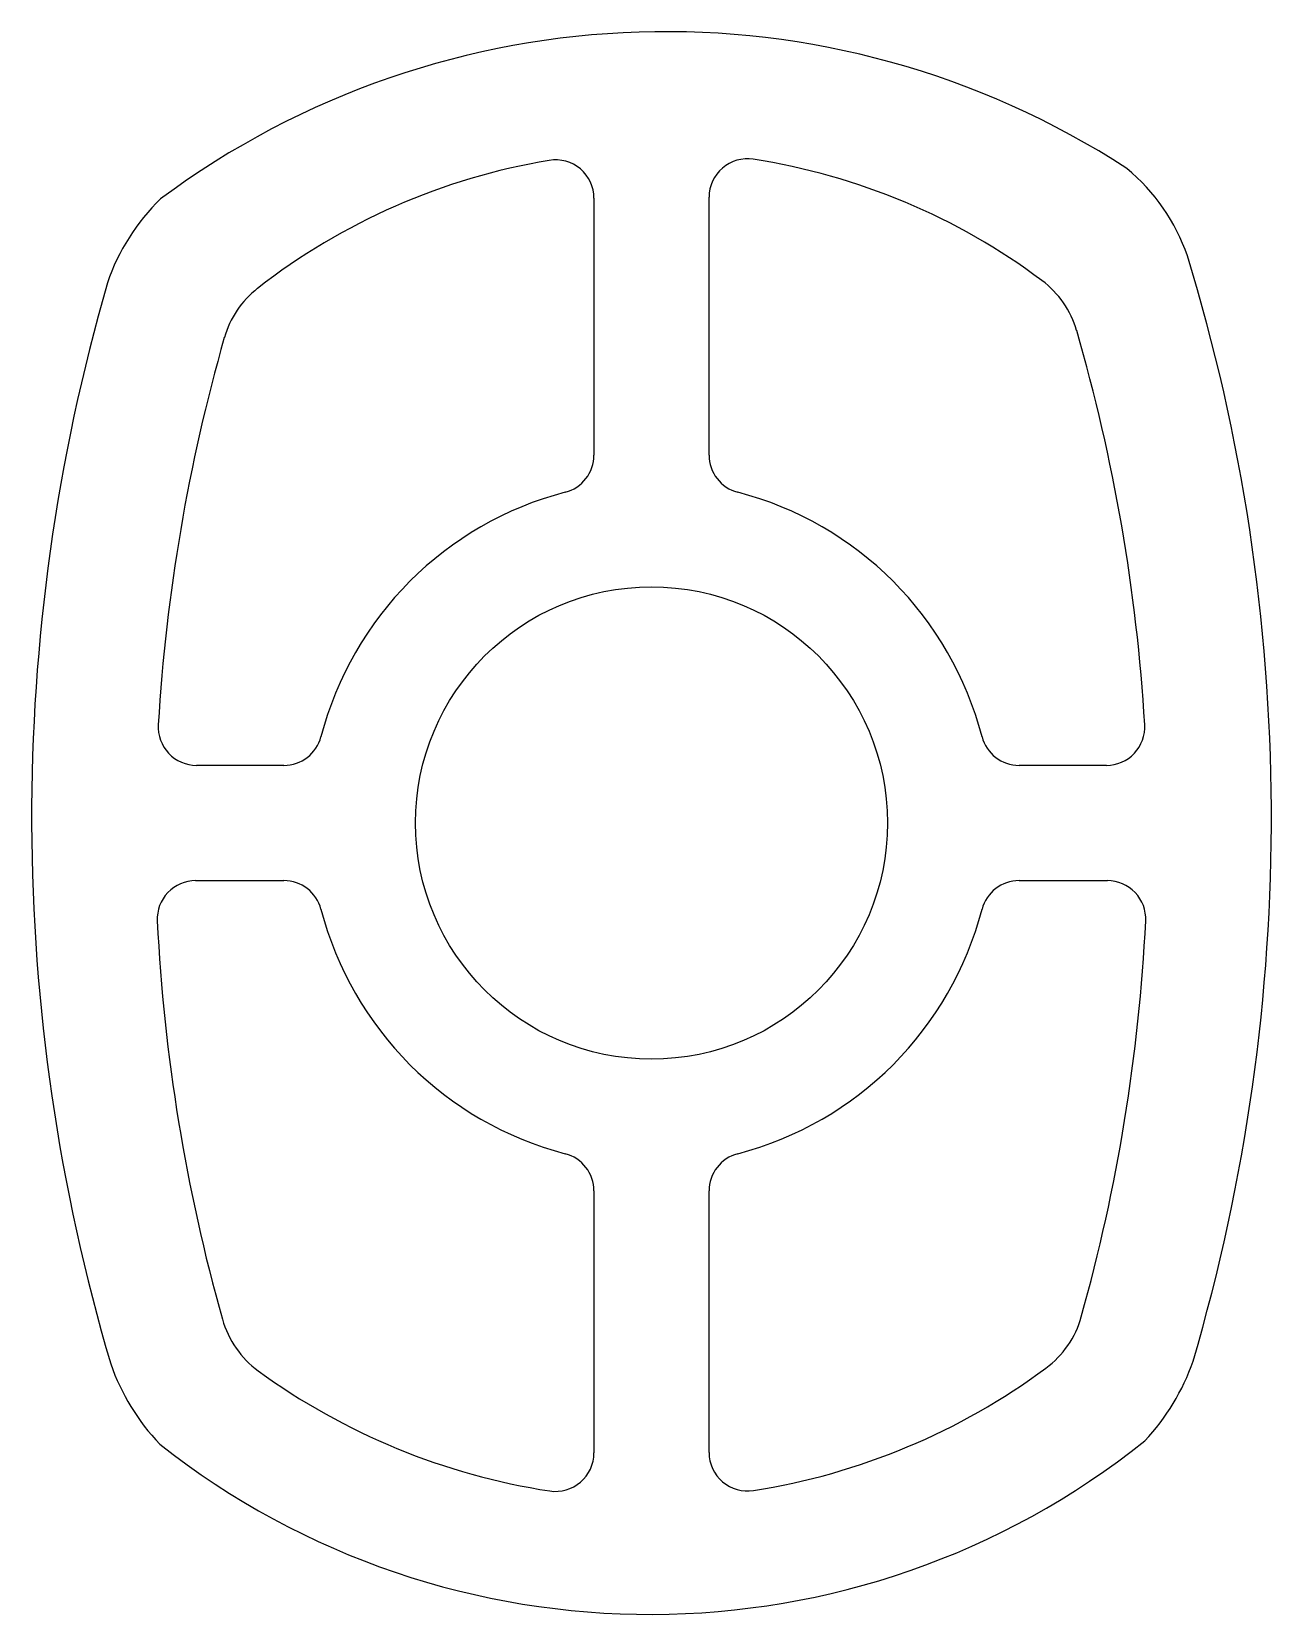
# Model space of a CAD drawing. Extents: x 1044.8 to 1077.1, y 1904.1 to 1945.3.
import ezdxf

# ---------------------------------------------------------------- set-up
doc = ezdxf.new("R2010")
doc.units = 0
doc.layers.get('0').update_dxf_attribs({"linetype": 'CONTINUOUS'})

msp = doc.modelspace()

# ---------------------------------------------------------------- linework, layer by layer
for p, q in [((1059.413, 1940.974), (1059.413, 1934.287)), ((1062.413, 1934.287), (1062.413, 1941.002)), ((1051.334, 1926.208), (1049.061, 1926.208)), ((1072.765, 1926.208), (1070.492, 1926.208)), ((1049.036, 1923.208), (1051.334, 1923.208)), ((1070.492, 1923.208), (1072.79, 1923.208)), ((1059.413, 1915.128), (1059.413, 1908.304)), ((1062.413, 1908.314), (1062.413, 1915.128))]:
    msp.add_line(p, q)
msp.add_circle((1060.913, 1924.708), 6.15)
for centre, radius, start, end in [((1061.28, 1923.253), 22.059, 56.986, 126.6126), ((1061.001, 1925.349), 16.837, 99.405, 127.9323), ((1058.413, 1940.974), 1, 0, 99.405), ((1063.413, 1941.002), 1, 81.2399, 180), ((1061.001, 1925.349), 16.837, 53.2026, 81.2399), ((1069.961, 1937.749), 5.211, 19.3161, 50.1774), ((1051.934, 1937.015), 5.484, 134.0065, 161.3262), ((1026.97, 1924.844), 50.093, 343.5956, 16.9794), ((1094.856, 1924.844), 50.093, 163.8572, 196.4949), ((1052.188, 1936.658), 2.5, 127.9323, 164.0378), ((1069.589, 1936.83), 2.5, 16.1942, 53.2026), ((1094.772, 1924.477), 46.793, 164.0378, 176.5817), ((1027.054, 1924.477), 46.793, 3.4183, 16.1942), ((1058.413, 1934.287), 1, 284.627, 0), ((1063.413, 1934.287), 1, 180, 255.373), ((1060.913, 1924.708), 8.9, 104.627, 165.373), ((1060.913, 1924.708), 8.9, 14.627, 75.373), ((1049.061, 1927.208), 1, 176.5817, 270), ((1072.765, 1927.208), 1, 270, 3.4183), ((1051.334, 1927.208), 1, 270, 345.373), ((1070.492, 1927.208), 1, 194.627, 270), ((1049.036, 1922.208), 1, 90, 182.8409), ((1051.334, 1922.208), 1, 14.627, 90), ((1070.492, 1922.208), 1, 90, 165.373), ((1072.79, 1922.208), 1, 357.1591, 90), ((1094.772, 1924.477), 46.793, 182.8409, 195.7383), ((1060.913, 1924.708), 8.9, 194.627, 255.373), ((1060.913, 1924.708), 8.9, 284.627, 345.373), ((1027.054, 1924.477), 46.793, 344.3454, 357.1591), ((1058.413, 1915.128), 1, 0, 75.373), ((1063.413, 1915.128), 1, 104.627, 180), ((1052.14, 1912.463), 2.5, 195.7383, 233.9156), ((1069.704, 1912.525), 2.5, 306.4909, 344.3454), ((1052.282, 1912.524), 5.779, 199.2202, 223.6431), ((1069.523, 1912.608), 5.823, 316.8047, 340.848), ((1060.88, 1924.454), 17.338, 233.9156, 261.3176), ((1060.88, 1924.454), 17.338, 278.9214, 306.4909), ((1060.879, 1924.74), 20.638, 231.7399, 308.647), ((1058.413, 1908.304), 1, 261.3176, 360), ((1063.413, 1908.314), 1, 180, 278.9214)]:
    msp.add_arc(centre, radius, start, end)

doc.saveas('drawing.dxf')
